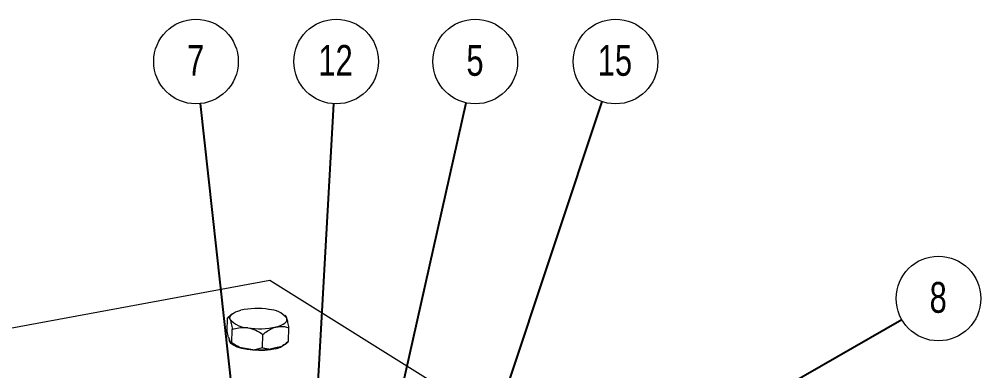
# Model space of a CAD drawing. Header units: millimetres. Extents: x 15 to 415, y 5 to 292.
# Drawn here: x 95.3 to 204.6, y 192.7 to 232.7 of the extents above; entities that cross this region are included whole.
import ezdxf

# ---------------------------------------------------------------- set-up
doc = ezdxf.new("R2010")
doc.units = ezdxf.units.MM
doc.styles.add('SLDTEXTSTYLE0', font='TXT', dxfattribs={"width": 0.75})
doc.dimstyles.new('SLDDIMSTYLE0', dxfattribs={"dimtxt": 0.18, "dimasz": 3.302, "dimexe": 0, "dimexo": 0.0625, "dimgap": 0, "dimtad": 0, "dimtih": 1, "dimtoh": 1, "dimdec": 0, "dimrnd": 1e-09, "dimzin": 0, "dimdsep": 46, "dimtxsty": 'Standard', "dimsah": 1, "dimcen": 0.09, "dimadec": 0, "dimazin": 0, "dimtfac": 3.302, "dimtdec": 0, "dimtofl": 0, "dimtmove": 0, "dimatfit": 3, "dimfxl": 1, "dimfrac": 2, "dimtolj": 1, "dimtzin": 0, "dimarcsym": 0})

# ---------------------------------------------------------------- blocks, each defined once
blk = doc.blocks.new('SW_NOTE_2')
at = {"color": 0, "linetype": 'Continuous', "lineweight": 0}
blk.add_circle((-0.52, 4.78), 4.81, dxfattribs=at)
at = {"color": 0, "linetype": 'Continuous', "lineweight": 0, "insert": (-0.56, 6.66), "char_height": 3.5, "attachment_point": 2, "style": 'SLDTEXTSTYLE0'}
blk.add_mtext('7', dxfattribs=at)
blk = doc.blocks.new('SW_NOTE_3')
at = {"color": 0, "linetype": 'Continuous', "lineweight": 0}
blk.add_circle((0.27, 4.8), 4.81, dxfattribs=at)
at = {"color": 0, "linetype": 'Continuous', "lineweight": 0, "insert": (0.2, 6.68), "char_height": 3.5, "attachment_point": 2, "style": 'SLDTEXTSTYLE0'}
blk.add_mtext('12', dxfattribs=at)
blk = doc.blocks.new('SW_NOTE_4')
at = {"color": 0, "linetype": 'Continuous', "lineweight": 0}
blk.add_circle((1.05, 4.69), 4.81, dxfattribs=at)
at = {"color": 0, "linetype": 'Continuous', "lineweight": 0, "insert": (1.02, 6.57), "char_height": 3.5, "attachment_point": 2, "style": 'SLDTEXTSTYLE0'}
blk.add_mtext('5', dxfattribs=at)
blk = doc.blocks.new('SW_NOTE_5')
at = {"color": 0, "linetype": 'Continuous', "lineweight": 0}
blk.add_circle((1.52, 4.56), 4.81, dxfattribs=at)
at = {"color": 0, "linetype": 'Continuous', "lineweight": 0, "insert": (1.45, 6.44), "char_height": 3.5, "attachment_point": 2, "style": 'SLDTEXTSTYLE0'}
blk.add_mtext('15', dxfattribs=at)
blk = doc.blocks.new('SW_NOTE_6')
at = {"color": 0, "linetype": 'Continuous', "lineweight": 0}
blk.add_circle((4.17, 2.39), 4.81, dxfattribs=at)
at = {"color": 0, "linetype": 'Continuous', "lineweight": 0, "insert": (4.14, 4.27), "char_height": 3.5, "attachment_point": 2, "style": 'SLDTEXTSTYLE0'}
blk.add_mtext('8', dxfattribs=at)

msp = doc.modelspace()

# ---------------------------------------------------------------- linework, layer by layer
at = {"color": 7, "linetype": 'Continuous', "lineweight": 15}
for p, q in [((123.82, 202.98), (72.1, 193.44)), ((156.73, 182.46), (123.82, 202.98)), ((119.51, 199.17), (119.06, 198.8)), ((125.62, 198.93), (125.52, 199.01)), ((118.97, 197.22), (119.01, 198.76)), ((125.72, 198.75), (125.61, 198.92)), ((119.5, 195.9), (119.54, 197.44)), ((122.98, 195.33), (123.02, 196.87)), ((125.93, 196.08), (125.97, 197.62)), ((119.09, 196.55), (119.23, 196.21)), ((119.19, 196.3), (119.19, 196.26)), ((119.23, 196.21), (119.36, 195.88)), ((119.5, 195.9), (119.36, 195.88)), ((125.56, 195.77), (125.88, 196.04)), ((120.36, 195.41), (121.23, 195.27)), ((121.23, 195.27), (122.1, 195.12)), ((122.98, 195.33), (122.1, 195.12)), ((123.71, 195.17), (124.45, 195.36)), ((124.45, 195.36), (125.19, 195.54))]:
    msp.add_line(p, q, dxfattribs=at)
at = {"color": 7, "linetype": 'Continuous', "lineweight": 15, "flags": 128}
for points in [[(119.29, 198.57), (119.25, 198.72), (119.28, 198.87), (119.36, 199.01), (119.49, 199.15), (119.67, 199.29), (119.9, 199.41), (120.18, 199.51), (120.5, 199.61)], [(124.51, 197.71), (124.83, 197.81), (125.1, 197.91), (125.34, 198.03), (125.52, 198.16), (125.65, 198.3), (125.73, 198.45), (125.75, 198.6), (125.72, 198.75)], [(124.45, 195.23), (123.87, 195.12), (123.23, 195.05), (122.56, 195.03), (121.88, 195.06), (121.23, 195.14), (120.63, 195.27), (120.11, 195.43), (119.69, 195.63), (119.39, 195.85), (119.22, 196.09), (119.19, 196.26)]]:
    msp.add_lwpolyline(points, dxfattribs=at)
at = {"color": 7, "linetype": 'Continuous', "lineweight": 15}
for centre, radius, start, end in [((122.33, 191.49), 8.32, 80.4507, 102.7368), ((123.66, 196.98), 2.71, 40.5966, 88.8863), ((121.35, 200.34), 2.71, 220.5966, 268.8863), ((122.68, 205.83), 8.32, 260.4507, 282.7368), ((121.12, 198.32), 3, 234.0835, 255.3994), ((124.01, 197.54), 2.35, 280.7022, 309.1818), ((124.46, 197.16), 1.77, 294.1629, 308.4715), ((122.65, 204.27), 9.16, 266.5546, 276.6328)]:
    msp.add_arc(centre, radius, start, end, dxfattribs=at)
for points, knots in [([(119.01, 198.76), (119.05, 198.78), (119.13, 198.82), (119.22, 198.72), (119.28, 198.6), (119.29, 198.57)], [0, 0, 0, 0, 0.432383, 0.879551, 1, 1, 1, 1]), ([(119.29, 198.57), (119.33, 198.43), (119.43, 198.14), (119.5, 197.67), (119.54, 197.44)], [0, 0, 0, 0, 0.503997, 1, 1, 1, 1]), ([(125.97, 197.62), (125.94, 197.82), (125.87, 198.23), (125.78, 198.58), (125.73, 198.72), (125.72, 198.75)], [0, 0, 0, 0, 0.432383, 0.879551, 1, 1, 1, 1]), ([(119.09, 196.55), (119.09, 196.55), (119.05, 196.75), (119.01, 196.99), (118.97, 197.22)], [0, 0, 0, 0, 0.038997, 1, 1, 1, 1]), ([(119.54, 197.44), (119.78, 197.51), (120.27, 197.65), (120.88, 197.68), (121.22, 197.63), (121.3, 197.62)], [0, 0, 0, 0, 0.432383, 0.879551, 1, 1, 1, 1]), ([(121.3, 197.62), (121.6, 197.55), (122.21, 197.39), (122.75, 197.04), (123.02, 196.87)], [0, 0, 0, 0, 0.503997, 1, 1, 1, 1]), ([(123.02, 196.87), (123.14, 196.96), (123.41, 197.18), (123.89, 197.48), (124.28, 197.65), (124.49, 197.71), (124.51, 197.71)], [0, 0, 0, 0, 0.23989, 0.591093, 0.952895, 1, 1, 1, 1]), ([(124.51, 197.71), (124.83, 197.75), (125.35, 197.82), (125.8, 197.67), (125.97, 197.62)], [0, 0, 0, 0, 0.628916, 1, 1, 1, 1]), ([(120.36, 195.41), (120.35, 195.42), (120.05, 195.55), (119.77, 195.73), (119.5, 195.9)], [0, 0, 0, 0, 0.038997, 1, 1, 1, 1]), ([(125.93, 196.08), (125.76, 195.94), (125.52, 195.74), (125.26, 195.59), (125.19, 195.54)], [0, 0, 0, 0, 0.717744, 1, 1, 1, 1]), ([(123.71, 195.17), (123.58, 195.19), (123.33, 195.22), (123.09, 195.29), (122.98, 195.33)], [0, 0, 0, 0, 0.535034, 1, 1, 1, 1])]:
    msp.add_open_spline(points, degree=3, knots=knots, dxfattribs=at)

# ---------------------------------------------------------------- block references
at = {"color": 7, "linetype": 'Continuous', "lineweight": 0}
for name, p in [('SW_NOTE_2', (115.93, 223.08)), ('SW_NOTE_3', (131.08, 223.06)), ('SW_NOTE_4', (146.11, 223.17)), ('SW_NOTE_5', (161.59, 223.3)), ('SW_NOTE_6', (195.65, 198.55))]:
    msp.add_blockref(name, p, dxfattribs=at)

# ---------------------------------------------------------------- leaders
for points in [[(121.98, 167.98), (115.93, 223.08)], [(128.32, 174.02), (131.08, 223.06)], [(134.11, 169.7), (146.11, 223.17)], [(143.77, 169.85), (161.59, 223.3)], [(144.29, 169.19), (195.65, 198.55)]]:
    msp.add_leader(points, dimstyle='SLDDIMSTYLE0', dxfattribs=at)

doc.saveas('drawing.dxf')
